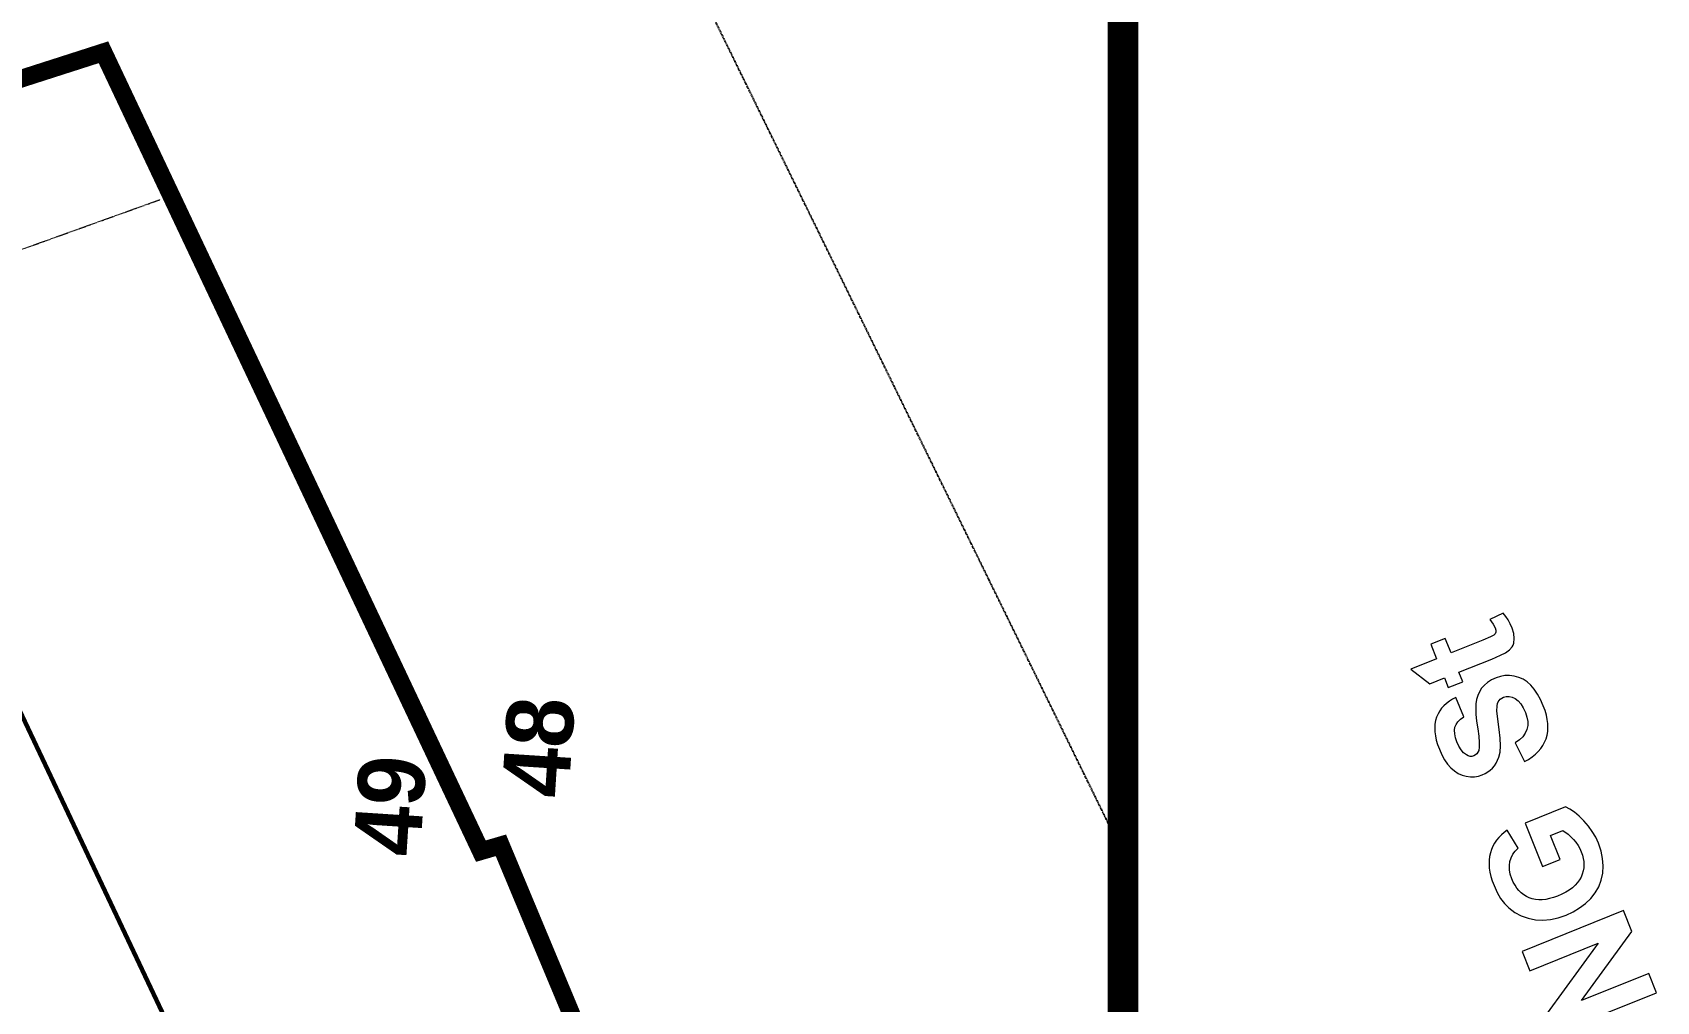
# Model space of a CAD drawing. Header units: millimetres. Extents: x -100356 to 314685, y 446 to 1273965.
# Drawn here: x 147546 to 165753, y 525924 to 536782 of the extents above; entities that cross this region are included whole.
import ezdxf
from ezdxf.xclip import XClip

# ---------------------------------------------------------------- set-up
doc = ezdxf.new("R2010")
doc.units = ezdxf.units.MM
doc.header["$XCLIPFRAME"] = 2
for name, pattern in [('20180221 BF$0$2-2', [10, 5, -5]), ('20180221 BF$0$DASHDOT', [1, 0.5, -0.25, 0, -0.25]), ('20180330-Ascent Plaza-TP-Ban ve so bo$0$gf$0$Dash', [6, 3, -3]), ('DASHED2', [0.375, 0.25, -0.125])]:
    doc.linetypes.add(name, pattern=pattern)
doc.layers.get('DEFPOINTS').update_dxf_attribs({"lineweight": 13})
for name, color, linetype in [('20180221 BF$0$10', 1, 'Continuous'), ('20180221 BF$0$22', 7, 'Continuous'), ('20180221 BF$0$sohieu_diem', 2, 'Continuous'), ('20180221 BF$0$TREE', 99, 'Continuous')]:
    doc.layers.add(name, color=color, linetype=linetype)
for name, color, linetype, lineweight in [('20180221 BF$0$setback', 1, 'Continuous', 13), ('20180330-Ascent Plaza-TP-Ban ve so bo$0$gf$0$A-_DETA----_E', 8, 'Continuous', 9), ('gf$0$A-_DETA----_E', 8, 'Continuous', 9), ('GJ', 1, 'Continuous', 13)]:
    doc.layers.add(name, color=color, linetype=linetype, lineweight=lineweight)
doc.styles.add('20180221 BF$0$VAPTIMN', font='VNI-Aptima-Bold.TTF')

# ---------------------------------------------------------------- blocks, each defined once
blk = doc.blocks.new('SITE')
at = {"layer": 'GJ', "color": 2, "linetype": 'DASHED2', "ltscale": 200, "const_width": 50, "elevation": -1.53277294855317e-06}
blk.add_lwpolyline([(-1160.81639505917, 11822.56543983352), (38571.89058090094, 16750.10564390331), (72293.83119198002, 20682.01865234907), (72665.93298668478, 20725.40091659437), (70991.79475905074, 24793.97242829512), (67558.71321172311, 33008.61330619716), (67488.72564941837, 32988.16896476794), (63296.97417460548, 41856.2439627928), (55641.11397701863, 39398.49793158652), (32498.0134045966, 31968.91299656802), (30483.45593920327, 38296.36017735372), (27912.23902114679, 37565.9203514136), (20347.20191071602, 35807.48221048719), (-530.79163456487, 30760.13330863212), (-1185.958083242935, 35376.60854589431)], dxfattribs=at)
blk = doc.blocks.new('20180221 BF$0$hientrang')
at = {"layer": '20180221 BF$0$10', "color": 1, "linetype": 'Continuous'}
for p, q in [((-60190.24745377835, -3657.663051159296, -1.896598887682674e-06), (-55971.82822106282, -14408.17786663587, -1.826110000375744e-06)), ((-64637.9130953693, -19197.18329055302, -2.11244262940906e-06), (-55971.82822106282, -14408.17786663587, -1.826110000375744e-06)), ((-64558.19236945708, -19417.28464416013, -2.111199697996075e-06), (-64637.9130953693, -19197.18329055302, -2.11244262940906e-06)), ((-75755.22705773203, -24953.07855188896, -2.477723668375208e-06), (-64558.19236945708, -19417.28464416013, -2.111199697996075e-06))]:
    blk.add_line(p, q, dxfattribs=at)
at = {"layer": '20180221 BF$0$10', "color": 1}
for p, q in [((-55971.8282210634, -14408.17786710156, -1.82611000037821e-06), (-60190.24745377835, -3657.663051159296, -1.896598887682674e-06)), ((-64637.91309525294, -19197.18329055325, -2.11244262940555e-06), (-55971.8282210634, -14408.17786710156, -1.82611000037821e-06)), ((-64558.19236934065, -19417.28464416033, -2.111199697992579e-06), (-64637.91309525294, -19197.18329055325, -2.11244262940555e-06)), ((-75755.22704504139, -24953.07855074099, -2.477723667986792e-06), (-64558.19236934065, -19417.28464416033, -2.111199697992579e-06))]:
    blk.add_line(p, q, dxfattribs=at)
at = {"layer": '20180221 BF$0$22', "color": 7, "linetype": '20180221 BF$0$2-2', "elevation": -2.163157243327625e-06}
blk.add_lwpolyline([(-27753.39849996033, -7783.985532842635), (-53949.58427169418, -20520.74929016651), (-64987.59632286247, -26826.74563965024)], dxfattribs=at)
at = {"layer": '20180221 BF$0$setback', "color": 1, "linetype": '20180221 BF$0$DASHDOT', "ltscale": 200, "const_width": 199.9999999999989, "elevation": -1.53136088444266e-06}
blk.add_lwpolyline([(-98301.24391884258, 45605.8400378988), (-91529.78281577869, 9755.653253143071), (-85475.32684308884, -23635.66052553951), (-84460.66464128305, -29232.03362135284), (-81748.94080596283, -27875.47408140535), (-75755.22705784888, -24953.07855212162), (-64558.19236922431, -19417.28464416036), (-64637.91309548572, -19197.1832905529), (-55971.82822106247, -14408.17786640307), (-60190.24745332839, -3657.663051591982), (-67604.21434813045, 15236.60907791619), (-61541.21137807715, 17598.9162103057), (-63693.49329518929, 23681.65263762069), (-65904.15067941154, 31044.46418945078)], dxfattribs=at)
at = {"layer": '20180221 BF$0$sohieu_diem', "color": 3, "const_width": 93.75093750937491}
for points, elevation in [([(-56018.70365211571, -14408.11837509772, 1), (-55924.95279000908, -14408.2373577086, 1)], -1.824697936276686e-06), ([(-64684.78852653891, -19197.12379924746, 1), (-64591.03766443241, -19197.2427818584, 1)], -2.111030565314745e-06), ([(-64605.0678002776, -19417.22515285524, 1), (-64511.316938171, -19417.34413546586, 1)], -2.109787633891257e-06)]:
    blk.add_lwpolyline(points, format="xyb", close=True, dxfattribs=dict(at, elevation=elevation))
at = {"layer": '20180221 BF$0$sohieu_diem', "color": 3, "style": '20180221 BF$0$VAPTIMN'}
for s, p in [('49', (-64750.71738436787, -18520.38575965117, -2.112277347523253e-06)), ('48', (-63990.88874875711, -20139.70347784969, -2.097910963916677e-06))]:
    blk.add_text(s, height=750.0075000750003, rotation=359.9272838922649, dxfattribs=at).set_placement(p)

msp = doc.modelspace()

# ---------------------------------------------------------------- linework, layer by layer
at = {"layer": '20180330-Ascent Plaza-TP-Ban ve so bo$0$gf$0$A-_DETA----_E', "color": 190, "linetype": '20180330-Ascent Plaza-TP-Ban ve so bo$0$gf$0$Dash', "elevation": 6.706806565628018e-05}
msp.add_lwpolyline([(110004.2464477993, 528836.0011552452, -0.2981120845963416), (115391.3887813807, 526827.4452268389, 0.3239826273489703), (121255.7812492741, 524950.8411533922), (148979.6158350692, 534910.3470312224)], format="xyb", dxfattribs=at)
at = {"layer": 'DEFPOINTS', "const_width": 345.1428275112898, "elevation": 6.889417565665839e-05}
msp.add_lwpolyline([(17228.67075861303, 467538.9437051508), (17228.67075861303, 568320.6493384473), (159772.6585207754, 568320.6493384473), (159772.6585207754, 467538.9437051508)], close=True, dxfattribs=at)
at = {"layer": 'gf$0$A-_DETA----_E'}
for p, q in [((164034.0867485676, 530274.0765918805, 6.706806565628018e-05), (163883.8382758722, 530203.3174961271, 6.706806565628018e-05)), ((164063.1429334059, 530238.764677193, 6.706806565628018e-05), (164034.0867485676, 530274.0765918805, 6.706806565628018e-05)), ((164089.5674658667, 530199.4112374468, 6.706806565628018e-05), (164063.1429334059, 530238.764677193, 6.706806565628018e-05)), ((163883.8382758722, 530203.3174961271, 6.706806565628018e-05), (163922.9990794238, 530150.9773894972, 6.706806565628018e-05)), ((163930.1804912405, 530028.711802976, 6.706806565628018e-05), (163891.2604760443, 530008.8003449696, 6.706806565628018e-05)), ((163922.9990794238, 530150.9773894972, 6.706806565628018e-05), (163945.4005620438, 530110.2345835959, 6.706806565628018e-05)), ((163943.2884457726, 530043.3371427921, 6.706806565628018e-05), (163930.1804912405, 530028.711802976, 6.706806565628018e-05)), ((163950.7805030963, 530062.9888327452, 6.706806565628018e-05), (163943.2884457726, 530043.3371427921, 6.706806565628018e-05)), ((163945.4005620438, 530110.2345835959, 6.706806565628018e-05), (163951.7775721929, 530085.8827029688, 6.706806565628018e-05)), ((163951.7775721929, 530085.8827029688, 6.706806565628018e-05), (163950.7805030963, 530062.9888327452, 6.706806565628018e-05)), ((164113.3603459498, 530156.0162726418, 6.706806565628018e-05), (164089.5674658667, 530199.4112374468, 6.706806565628018e-05)), ((164134.5215736553, 530108.5797827783, 6.706806565628018e-05), (164113.3603459498, 530156.0162726418, 6.706806565628018e-05)), ((164152.5737335818, 530048.9146811164, 6.706806565628018e-05), (164134.5215736553, 530108.5797827783, 6.706806565628018e-05)), ((164158.106152665, 529991.0966896861, 6.706806565628018e-05), (164152.5737335818, 530048.9146811164, 6.706806565628018e-05)), ((163385.2754786314, 529992.7924956747, 6.706806565628018e-05), (163222.9542400082, 529927.6588701839, 6.706806565628018e-05)), ((163222.9542400082, 529927.6588701839, 6.706806565628018e-05), (163288.0878654991, 529765.3376315606, 6.706806565628018e-05)), ((163450.4091041222, 529830.4712570516, 6.706806565628018e-05), (163385.2754786314, 529992.7924956747, 6.706806565628018e-05)), ((163806.3322367282, 529973.2903004455, 6.706806565628018e-05), (163450.4091041222, 529830.4712570516, 6.706806565628018e-05)), ((163891.2604760443, 530008.8003449696, 6.706806565628018e-05), (163806.3322367282, 529973.2903004455, 6.706806565628018e-05)), ((164059.9983294206, 529831.9808599047, 6.706806565628018e-05), (164104.2546058522, 529864.176217038, 6.706806565628018e-05)), ((164104.2546058522, 529864.176217038, 6.706806565628018e-05), (164134.3554993283, 529898.6257029981, 6.706806565628018e-05)), ((164134.3554993283, 529898.6257029981, 6.706806565628018e-05), (164144.4736159111, 529917.7463460561, 6.706806565628018e-05)), ((164144.4736159111, 529917.7463460561, 6.706806565628018e-05), (164151.8047636616, 529939.5317248568, 6.706806565628018e-05)), ((164151.8047636616, 529939.5317248568, 6.706806565628018e-05), (164158.106152665, 529991.0966896861, 6.706806565628018e-05)), ((163288.0878654991, 529765.3376315606, 6.706806565628018e-05), (162999.5167746135, 529649.544519577, 6.706806565628018e-05)), ((163537.25393811, 529614.0429388874, 6.706806565628018e-05), (163905.2948020715, 529761.724388351, 6.706806565628018e-05)), ((163905.2948020715, 529761.724388351, 6.706806565628018e-05), (164003.2912060097, 529803.0916801384, 6.706806565628018e-05)), ((164003.2912060097, 529803.0916801384, 6.706806565628018e-05), (164059.9983294206, 529831.9808599047, 6.706806565628018e-05)), ((162999.5167746135, 529649.544519577, 6.706806565628018e-05), (163212.6114608637, 529483.7756879057, 6.706806565628018e-05)), ((163212.6114608637, 529483.7756879057, 6.706806565628018e-05), (163374.9326994869, 529548.9093133966, 6.706806565628018e-05)), ((163374.9326994869, 529548.9093133966, 6.706806565628018e-05), (163418.3551164808, 529440.6951543144, 6.706806565628018e-05)), ((163418.3551164808, 529440.6951543144, 6.706806565628018e-05), (163580.6763551039, 529505.8287798052, 6.706806565628018e-05)), ((163580.6763551039, 529505.8287798052, 6.706806565628018e-05), (163537.25393811, 529614.0429388874, 6.706806565628018e-05)), ((163860.2029895013, 529500.0434632662, 6.706806565628018e-05), (163823.180918159, 529468.624245346, 6.706806565628018e-05)), ((163903.7772564172, 529527.4663982061, 6.706806565628018e-05), (163860.2029895013, 529500.0434632662, 6.706806565628018e-05)), ((163953.9037189066, 529550.8930501657, 6.706806565628018e-05), (163903.7772564172, 529527.4663982061, 6.706806565628018e-05)), ((164002.9530899432, 529566.6588206338, 6.706806565628018e-05), (163953.9037189066, 529550.8930501657, 6.706806565628018e-05)), ((164053.1593522085, 529575.0568834806, 6.706806565628018e-05), (164002.9530899432, 529566.6588206338, 6.706806565628018e-05)), ((164104.5225057025, 529576.0872387064, 6.706806565628018e-05), (164053.1593522085, 529575.0568834806, 6.706806565628018e-05)), ((164157.0425504253, 529569.7498863112, 6.706806565628018e-05), (164104.5225057025, 529576.0872387064, 6.706806565628018e-05)), ((164208.5523662513, 529555.8398286225, 6.706806565628018e-05), (164157.0425504253, 529569.7498863112, 6.706806565628018e-05)), ((164256.884833055, 529534.1520679679, 6.706806565628018e-05), (164208.5523662513, 529555.8398286225, 6.706806565628018e-05)), ((164302.0399508364, 529504.6866043474, 6.706806565628018e-05), (164256.884833055, 529534.1520679679, 6.706806565628018e-05)), ((164344.0177195954, 529467.4434377612, 6.706806565628018e-05), (164302.0399508364, 529504.6866043474, 6.706806565628018e-05)), ((163466.2883051317, 529309.938928555, 6.706806565628018e-05), (163430.8270424496, 529288.5806146549, 6.706806565628018e-05)), ((163505.0859893343, 529328.9194410499, 6.706806565628018e-05), (163466.2883051317, 529309.938928555, 6.706806565628018e-05)), ((163591.9308233221, 529112.4911228857, 6.706806565628018e-05), (163505.0859893343, 529328.9194410499, 6.706806565628018e-05)), ((163736.374576794, 529308.2767024334, 6.706806565628018e-05), (163728.8156964173, 529260.9921929438, 6.706806565628018e-05)), ((163749.543427915, 529352.7409641801, 6.706806565628018e-05), (163736.374576794, 529308.2767024334, 6.706806565628018e-05)), ((163768.3222497804, 529394.3849781844, 6.706806565628018e-05), (163749.543427915, 529352.7409641801, 6.706806565628018e-05)), ((163792.7110423902, 529433.2087444459, 6.706806565628018e-05), (163768.3222497804, 529394.3849781844, 6.706806565628018e-05)), ((163823.180918159, 529468.624245346, 6.706806565628018e-05), (163792.7110423902, 529433.2087444459, 6.706806565628018e-05)), ((163977.8513411478, 529281.2522763312, 6.706806565628018e-05), (163988.3723440223, 529297.7126357782, 6.706806565628018e-05)), ((163988.3723440223, 529297.7126357782, 6.706806565628018e-05), (164001.563758438, 529311.7477737748, 6.706806565628018e-05)), ((164001.563758438, 529311.7477737748, 6.706806565628018e-05), (164017.425584395, 529323.3576903206, 6.706806565628018e-05)), ((164017.425584395, 529323.3576903206, 6.706806565628018e-05), (164035.9578218933, 529332.5423854159, 6.706806565628018e-05)), ((164035.9578218933, 529332.5423854159, 6.706806565628018e-05), (164067.4350439077, 529340.9605808904, 6.706806565628018e-05)), ((164067.4350439077, 529340.9605808904, 6.706806565628018e-05), (164099.8690146433, 529341.337740911, 6.706806565628018e-05)), ((164099.8690146433, 529341.337740911, 6.706806565628018e-05), (164133.2597341001, 529333.6738654779, 6.706806565628018e-05)), ((164133.2597341001, 529333.6738654779, 6.706806565628018e-05), (164167.6072022782, 529317.9689545911, 6.706806565628018e-05)), ((164167.6072022782, 529317.9689545911, 6.706806565628018e-05), (164200.9562669274, 529293.5407210339, 6.706806565628018e-05)), ((164383.0544537693, 529422.2413325625, 6.706806565628018e-05), (164344.0177195954, 529467.4434377612, 6.706806565628018e-05)), ((164419.3864677951, 529368.8990531053, 6.706806565628018e-05), (164383.0544537693, 529422.2413325625, 6.706806565628018e-05)), ((164453.0137616731, 529307.4165993893, 6.706806565628018e-05), (164419.3864677951, 529368.8990531053, 6.706806565628018e-05)), ((164483.9363354031, 529237.7939714146, 6.706806565628018e-05), (164453.0137616731, 529307.4165993893, 6.706806565628018e-05)), ((163303.5670518459, 529146.122024077, 6.706806565628018e-05), (163288.1243182865, 529110.4969017459, 6.706806565628018e-05)), ((163322.3462069257, 529179.3693450029, 6.706806565628018e-05), (163303.5670518459, 529146.122024077, 6.706806565628018e-05)), ((163344.461783526, 529210.2388645237, 6.706806565628018e-05), (163322.3462069257, 529179.3693450029, 6.706806565628018e-05)), ((163369.9137816467, 529238.7305826393, 6.706806565628018e-05), (163344.461783526, 529210.2388645237, 6.706806565628018e-05)), ((163398.7022012879, 529264.8444993497, 6.706806565628018e-05), (163369.9137816467, 529238.7305826393, 6.706806565628018e-05)), ((163430.8270424496, 529288.5806146549, 6.706806565628018e-05), (163398.7022012879, 529264.8444993497, 6.706806565628018e-05)), ((163728.8156964173, 529260.9921929438, 6.706806565628018e-05), (163726.4922810615, 529206.9029926669, 6.706806565628018e-05)), ((163726.4922810615, 529206.9029926669, 6.706806565628018e-05), (163729.0298250032, 529142.0246585575, 6.706806565628018e-05)), ((163729.0298250032, 529142.0246585575, 6.706806565628018e-05), (163736.4283282422, 529066.3571906157, 6.706806565628018e-05)), ((163963.1067355437, 529177.3447045173, 6.706806565628018e-05), (163964.9793926431, 529237.6024132052, 6.706806565628018e-05)), ((163990.2283723013, 528970.3242272916, 6.706806565628018e-05), (163963.1067355437, 529177.3447045173, 6.706806565628018e-05)), ((163964.9793926431, 529237.6024132052, 6.706806565628018e-05), (163970.0404554698, 529261.5033254635, 6.706806565628018e-05)), ((163970.0404554698, 529261.5033254635, 6.706806565628018e-05), (163977.8513411478, 529281.2522763312, 6.706806565628018e-05)), ((164200.9562669274, 529293.5407210339, 6.706806565628018e-05), (164231.3517757976, 529259.7068775906, 6.706806565628018e-05)), ((164231.3517757976, 529259.7068775906, 6.706806565628018e-05), (164258.7937288887, 529216.4674242608, 6.706806565628018e-05)), ((164258.7937288887, 529216.4674242608, 6.706806565628018e-05), (164283.2821262008, 529163.8223610446, 6.706806565628018e-05)), ((164283.2821262008, 529163.8223610446, 6.706806565628018e-05), (164300.5511907535, 529111.3068776442, 6.706806565628018e-05)), ((164503.269488975, 529185.0331651758, 6.706806565628018e-05), (164483.9363354031, 529237.7939714146, 6.706806565628018e-05)), ((164518.1857703297, 529134.1194824239, 6.706806565628018e-05), (164503.269488975, 529185.0331651758, 6.706806565628018e-05)), ((164528.6851794671, 529085.0529231587, 6.706806565628018e-05), (164518.1857703297, 529134.1194824239, 6.706806565628018e-05)), ((163269.3689635547, 529032.7393343494, 6.706806565628018e-05), (163266.5865543387, 528990.7634096545, 6.706806565628018e-05)), ((163266.5865543387, 528990.7634096545, 6.706806565628018e-05), (163268.200990556, 528946.722724295, 6.706806565628018e-05)), ((163268.200990556, 528946.722724295, 6.706806565628018e-05), (163274.2122722065, 528900.6172782711, 6.706806565628018e-05)), ((163276.548218204, 529072.65049838, 6.706806565628018e-05), (163269.3689635547, 529032.7393343494, 6.706806565628018e-05)), ((163288.1243182865, 529110.4969017459, 6.706806565628018e-05), (163276.548218204, 529072.65049838, 6.706806565628018e-05)), ((163488.3981887455, 528962.5374243802, 6.706806565628018e-05), (163493.6905584767, 528997.328167338, 6.706806565628018e-05)), ((163490.3526560629, 528923.3952171803, 6.706806565628018e-05), (163488.3981887455, 528962.5374243802, 6.706806565628018e-05)), ((163493.6905584767, 528997.328167338, 6.706806565628018e-05), (163506.517416221, 529028.9871101875, 6.706806565628018e-05)), ((163506.517416221, 529028.9871101875, 6.706806565628018e-05), (163527.1664129434, 529058.7339170619, 6.706806565628018e-05)), ((163527.1664129434, 529058.7339170619, 6.706806565628018e-05), (163555.6375486438, 529086.5685879614, 6.706806565628018e-05)), ((163555.6375486438, 529086.5685879614, 6.706806565628018e-05), (163591.9308233221, 529112.4911228857, 6.706806565628018e-05)), ((163736.4283282422, 529066.3571906157, 6.706806565628018e-05), (163748.6877907787, 528979.9005888415, 6.706806565628018e-05)), ((163748.6877907787, 528979.9005888415, 6.706806565628018e-05), (163760.4000963806, 528895.9032378495, 6.706806565628018e-05)), ((164001.6706529128, 528873.7753735308, 6.706806565628018e-05), (163990.2283723013, 528970.3242272916, 6.706806565628018e-05)), ((164299.7311323467, 528971.1687348939, 6.706806565628018e-05), (164281.5279878839, 528930.0011060698, 6.706806565628018e-05)), ((164308.7756938265, 529014.9800645688, 6.706806565628018e-05), (164299.7311323467, 528971.1687348939, 6.706806565628018e-05)), ((164300.5511907535, 529111.3068776442, 6.706806565628018e-05), (164309.0490466288, 529061.6927788189, 6.706806565628018e-05)), ((164309.0490466288, 529061.6927788189, 6.706806565628018e-05), (164308.7756938265, 529014.9800645688, 6.706806565628018e-05)), ((164526.5140938438, 528907.2579209661, 6.706806565628018e-05), (164533.6821735755, 528948.935986284, 6.706806565628018e-05)), ((164534.7677163871, 529037.8334873804, 6.706806565628018e-05), (164528.6851794671, 529085.0529231587, 6.706806565628018e-05)), ((164533.6821735755, 528948.935986284, 6.706806565628018e-05), (164536.43338109, 528992.4611750889, 6.706806565628018e-05)), ((164536.43338109, 528992.4611750889, 6.706806565628018e-05), (164534.7677163871, 529037.8334873804, 6.706806565628018e-05)), ((163274.2122722065, 528900.6172782711, 6.706806565628018e-05), (163284.6203992902, 528852.4470715827, 6.706806565628018e-05)), ((163284.6203992902, 528852.4470715827, 6.706806565628018e-05), (163299.4253718073, 528802.2121042297, 6.706806565628018e-05)), ((163299.4253718073, 528802.2121042297, 6.706806565628018e-05), (163318.6271897576, 528749.9123762122, 6.706806565628018e-05)), ((163318.6271897576, 528749.9123762122, 6.706806565628018e-05), (163346.3167386708, 528688.0410879009, 6.706806565628018e-05)), ((163499.5539604287, 528879.9015457383, 6.706806565628018e-05), (163490.3526560629, 528923.3952171803, 6.706806565628018e-05)), ((163516.0021018431, 528832.0564100544, 6.706806565628018e-05), (163499.5539604287, 528879.9015457383, 6.706806565628018e-05)), ((163538.1400013099, 528784.1734185211, 6.706806565628018e-05), (163516.0021018431, 528832.0564100544, 6.706806565628018e-05)), ((163563.0536293019, 528743.9478720017, 6.706806565628018e-05), (163538.1400013099, 528784.1734185211, 6.706806565628018e-05)), ((163765.9588880849, 528775.0314420549, 6.706806565628018e-05), (163759.8053741872, 528738.1569972525, 6.706806565628018e-05)), ((163760.4000963806, 528895.9032378495, 6.706806565628018e-05), (163766.157128816, 528827.6135222539, 6.706806565628018e-05)), ((163766.157128816, 528827.6135222539, 6.706806565628018e-05), (163765.9588880849, 528775.0314420549, 6.706806565628018e-05)), ((163999.3295886172, 528719.3874944975, 6.706806565628018e-05), (164004.7043916848, 528790.1297959327, 6.706806565628018e-05)), ((164004.7043916848, 528790.1297959327, 6.706806565628018e-05), (164001.6706529128, 528873.7753735308, 6.706806565628018e-05)), ((164216.4838270927, 528854.8238998002, 6.706806565628018e-05), (164169.6428107644, 528820.8143223546, 6.706806565628018e-05)), ((164169.6428107644, 528820.8143223546, 6.706806565628018e-05), (164274.5233379325, 528611.6230736894, 6.706806565628018e-05)), ((164253.7788861326, 528891.2194943719, 6.706806565628018e-05), (164216.4838270927, 528854.8238998002, 6.706806565628018e-05)), ((164281.5279878839, 528930.0011060698, 6.706806565628018e-05), (164253.7788861326, 528891.2194943719, 6.706806565628018e-05)), ((164427.240914789, 528725.6612425981, 6.706806565628018e-05), (164455.2594731046, 528758.5032172671, 6.706806565628018e-05)), ((164455.2594731046, 528758.5032172671, 6.706806565628018e-05), (164479.2136970608, 528793.078164913, 6.706806565628018e-05)), ((164479.2136970608, 528793.078164913, 6.706806565628018e-05), (164499.1035866575, 528829.3860855356, 6.706806565628018e-05)), ((164499.1035866575, 528829.3860855356, 6.706806565628018e-05), (164514.9291418949, 528867.426979135, 6.706806565628018e-05)), ((164514.9291418949, 528867.426979135, 6.706806565628018e-05), (164526.5140938438, 528907.2579209661, 6.706806565628018e-05)), ((163346.3167386708, 528688.0410879009, 6.706806565628018e-05), (163377.0297107536, 528632.9041908184, 6.706806565628018e-05)), ((163377.0297107536, 528632.9041908184, 6.706806565628018e-05), (163410.7661060063, 528584.501684965, 6.706806565628018e-05)), ((163410.7661060063, 528584.501684965, 6.706806565628018e-05), (163447.5259244285, 528542.8335703404, 6.706806565628018e-05)), ((163590.7429858193, 528711.3797704963, 6.706806565628018e-05), (163563.0536293019, 528743.9478720017, 6.706806565628018e-05)), ((163621.2080708619, 528686.4691140051, 6.706806565628018e-05), (163590.7429858193, 528711.3797704963, 6.706806565628018e-05)), ((163641.8924989361, 528675.5879628889, 6.706806565628018e-05), (163621.2080708619, 528686.4691140051, 6.706806565628018e-05)), ((163662.8668599484, 528670.3034547318, 6.706806565628018e-05), (163641.8924989361, 528675.5879628889, 6.706806565628018e-05)), ((163684.1311538988, 528670.615589534, 6.706806565628018e-05), (163662.8668599484, 528670.3034547318, 6.706806565628018e-05)), ((163705.6853807874, 528676.5243672954, 6.706806565628018e-05), (163684.1311538988, 528670.615589534, 6.706806565628018e-05)), ((163723.9684628266, 528686.3554699452, 6.706806565628018e-05), (163705.6853807874, 528676.5243672954, 6.706806565628018e-05)), ((163739.0828224063, 528699.9046091547, 6.706806565628018e-05), (163723.9684628266, 528686.3554699452, 6.706806565628018e-05)), ((163751.0284595265, 528717.1717849238, 6.706806565628018e-05), (163739.0828224063, 528699.9046091547, 6.706806565628018e-05)), ((163759.8053741872, 528738.1569972525, 6.706806565628018e-05), (163751.0284595265, 528717.1717849238, 6.706806565628018e-05)), ((163935.7458868112, 528566.0016195837, 6.706806565628018e-05), (163954.9622288494, 528595.0252996214, 6.706806565628018e-05)), ((163954.9622288494, 528595.0252996214, 6.706806565628018e-05), (163971.5623478158, 528626.8742495017, 6.706806565628018e-05)), ((163971.5623478158, 528626.8742495017, 6.706806565628018e-05), (163985.5462437102, 528661.548469225, 6.706806565628018e-05)), ((163985.5462437102, 528661.548469225, 6.706806565628018e-05), (163999.3295886172, 528719.3874944975, 6.706806565628018e-05)), ((164274.5233379325, 528611.6230736894, 6.706806565628018e-05), (164318.7992336858, 528637.5331564514, 6.706806565628018e-05)), ((164318.7992336858, 528637.5331564514, 6.706806565628018e-05), (164359.0107950796, 528665.1762121902, 6.706806565628018e-05)), ((164359.0107950796, 528665.1762121902, 6.706806565628018e-05), (164395.158022114, 528694.5522409058, 6.706806565628018e-05)), ((164395.158022114, 528694.5522409058, 6.706806565628018e-05), (164427.240914789, 528725.6612425981, 6.706806565628018e-05)), ((163447.5259244285, 528542.8335703404, 6.706806565628018e-05), (163486.9459156965, 528508.1426167366, 6.706806565628018e-05)), ((163486.9459156965, 528508.1426167366, 6.706806565628018e-05), (163528.6628294861, 528480.6715939457, 6.706806565628018e-05)), ((163528.6628294861, 528480.6715939457, 6.706806565628018e-05), (163572.6766657972, 528460.4205019675, 6.706806565628018e-05)), ((163572.6766657972, 528460.4205019675, 6.706806565628018e-05), (163618.98742463, 528447.3893408021, 6.706806565628018e-05)), ((163618.98742463, 528447.3893408021, 6.706806565628018e-05), (163665.9214275696, 528441.3155018726, 6.706806565628018e-05)), ((163665.9214275696, 528441.3155018726, 6.706806565628018e-05), (163711.8049962014, 528441.9363766018, 6.706806565628018e-05)), ((163711.8049962014, 528441.9363766018, 6.706806565628018e-05), (163756.6381305254, 528449.25196499, 6.706806565628018e-05)), ((163756.6381305254, 528449.25196499, 6.706806565628018e-05), (163800.4208305416, 528463.2622670371, 6.706806565628018e-05)), ((163800.4208305416, 528463.2622670371, 6.706806565628018e-05), (163832.7182879393, 528478.1595978609, 6.706806565628018e-05)), ((163832.7182879393, 528478.1595978609, 6.706806565628018e-05), (163862.3995222652, 528495.8821985273, 6.706806565628018e-05)), ((163862.3995222652, 528495.8821985273, 6.706806565628018e-05), (163889.4645335191, 528516.4300690367, 6.706806565628018e-05)), ((163889.4645335191, 528516.4300690367, 6.706806565628018e-05), (163913.9133217011, 528539.8032093889, 6.706806565628018e-05)), ((163913.9133217011, 528539.8032093889, 6.706806565628018e-05), (163935.7458868112, 528566.0016195837, 6.706806565628018e-05)), ((164732.0294112106, 528104.1946664131, 6.706806565628018e-05), (164278.8826200544, 527922.3632952512, 6.706806565628018e-05)), ((164782.1759173488, 528078.4702218223, 6.706806565628018e-05), (164732.0294112106, 528104.1946664131, 6.706806565628018e-05)), ((164833.3857404193, 528043.9295480058, 6.706806565628018e-05), (164782.1759173488, 528078.4702218223, 6.706806565628018e-05)), ((164885.6588804221, 528000.572644964, 6.706806565628018e-05), (164833.3857404193, 528043.9295480058, 6.706806565628018e-05)), ((164080.4899950706, 527842.7555307624, 6.706806565628018e-05), (164045.3715869517, 527817.2302999366, 6.706806565628018e-05)), ((164203.406215419, 527640.8013515961, 6.706806565628018e-05), (164080.4899950706, 527842.7555307624, 6.706806565628018e-05)), ((164278.8826200544, 527922.3632952512, 6.706806565628018e-05), (164474.2834965269, 527435.3995793818, 6.706806565628018e-05)), ((164564.120079026, 527785.5427415759, 6.706806565628018e-05), (164704.4603165856, 527841.8561886147, 6.706806565628018e-05)), ((164704.4603165856, 527841.8561886147, 6.706806565628018e-05), (164764.3272529438, 527797.5384175407, 6.706806565628018e-05)), ((164938.9953373572, 527948.3995126967, 6.706806565628018e-05), (164885.6588804221, 528000.572644964, 6.706806565628018e-05)), ((164989.5929891679, 527890.260560682, 6.706806565628018e-05), (164938.9953373572, 527948.3995126967, 6.706806565628018e-05)), ((165033.6497137971, 527829.0061983985, 6.706806565628018e-05), (164989.5929891679, 527890.260560682, 6.706806565628018e-05)), ((163918.3358617871, 527663.001340868, 6.706806565628018e-05), (163902.6399798402, 527626.8349880663, 6.706806565628018e-05)), ((163937.2688314295, 527697.3941733404, 6.706806565628018e-05), (163918.3358617871, 527663.001340868, 6.706806565628018e-05)), ((163959.4388887671, 527730.0134854834, 6.706806565628018e-05), (163937.2688314295, 527697.3941733404, 6.706806565628018e-05)), ((163984.8460338, 527760.8592772972, 6.706806565628018e-05), (163959.4388887671, 527730.0134854834, 6.706806565628018e-05)), ((164013.4902665282, 527789.9315487816, 6.706806565628018e-05), (163984.8460338, 527760.8592772972, 6.706806565628018e-05)), ((164045.3715869517, 527817.2302999366, 6.706806565628018e-05), (164013.4902665282, 527789.9315487816, 6.706806565628018e-05)), ((164672.6761215107, 527515.0073438706, 6.706806565628018e-05), (164564.120079026, 527785.5427415759, 6.706806565628018e-05)), ((164764.3272529438, 527797.5384175407, 6.706806565628018e-05), (164822.6154196159, 527740.2360119408, 6.706806565628018e-05)), ((164822.6154196159, 527740.2360119408, 6.706806565628018e-05), (164849.6298761957, 527707.6936065217, 6.706806565628018e-05)), ((164849.6298761957, 527707.6936065217, 6.706806565628018e-05), (164873.1744641058, 527673.8611131278, 6.706806565628018e-05)), ((164873.1744641058, 527673.8611131278, 6.706806565628018e-05), (164893.2491833464, 527638.7385317588, 6.706806565628018e-05)), ((165071.165511245, 527764.636425846, 6.706806565628018e-05), (165033.6497137971, 527829.0061983985, 6.706806565628018e-05)), ((165102.1403815115, 527697.1512430245, 6.706806565628018e-05), (165071.165511245, 527764.636425846, 6.706806565628018e-05)), ((165131.5168513199, 527610.4366361231, 6.706806565628018e-05), (165102.1403815115, 527697.1512430245, 6.706806565628018e-05)), ((163876.5042679427, 527507.7563834335, 6.706806565628018e-05), (163875.6684964915, 527464.5729189997, 6.706806565628018e-05)), ((163881.341830975, 527549.1971154121, 6.706806565628018e-05), (163876.5042679427, 527507.7563834335, 6.706806565628018e-05)), ((163890.1811855885, 527588.8951149354, 6.706806565628018e-05), (163881.341830975, 527549.1971154121, 6.706806565628018e-05)), ((163902.6399798402, 527626.8349880663, 6.706806565628018e-05), (163890.1811855885, 527588.8951149354, 6.706806565628018e-05)), ((164103.1771938116, 527447.4004214087, 6.706806565628018e-05), (164109.4869992654, 527492.8545443766, 6.706806565628018e-05)), ((164109.4869992654, 527492.8545443766, 6.706806565628018e-05), (164123.0067464518, 527535.4760653432, 6.706806565628018e-05)), ((164123.0067464518, 527535.4760653432, 6.706806565628018e-05), (164143.1665315396, 527574.341040202, 6.706806565628018e-05)), ((164143.1665315396, 527574.341040202, 6.706806565628018e-05), (164169.9663545286, 527609.449468953, 6.706806565628018e-05)), ((164169.9663545286, 527609.449468953, 6.706806565628018e-05), (164203.406215419, 527640.8013515961, 6.706806565628018e-05)), ((164474.2834965269, 527435.3995793818, 6.706806565628018e-05), (164672.6761215107, 527515.0073438706, 6.706806565628018e-05)), ((164893.2491833464, 527638.7385317588, 6.706806565628018e-05), (164909.8540339174, 527602.3258624147, 6.706806565628018e-05)), ((164909.8540339174, 527602.3258624147, 6.706806565628018e-05), (164923.0225479864, 527564.9790793001, 6.706806565628018e-05)), ((164923.0225479864, 527564.9790793001, 6.706806565628018e-05), (164932.3359408771, 527528.1813874426, 6.706806565628018e-05)), ((164932.3359408771, 527528.1813874426, 6.706806565628018e-05), (164937.7942125897, 527491.9327868427, 6.706806565628018e-05)), ((164937.7942125897, 527491.9327868427, 6.706806565628018e-05), (164939.3973631241, 527456.2332775001, 6.706806565628018e-05)), ((165149.3109915518, 527525.5772085156, 6.706806565628018e-05), (165131.5168513199, 527610.4366361231, 6.706806565628018e-05)), ((165155.5228022074, 527442.572960202, 6.706806565628018e-05), (165149.3109915518, 527525.5772085156, 6.706806565628018e-05)), ((163875.6684964915, 527464.5729189997, 6.706806565628018e-05), (163878.8345166215, 527419.6467221106, 6.706806565628018e-05)), ((163878.8345166215, 527419.6467221106, 6.706806565628018e-05), (163886.0023283325, 527372.9777927662, 6.706806565628018e-05)), ((163886.0023283325, 527372.9777927662, 6.706806565628018e-05), (163897.1719316248, 527324.5661309665, 6.706806565628018e-05)), ((163897.1719316248, 527324.5661309665, 6.706806565628018e-05), (163912.3433264981, 527274.4117367116, 6.706806565628018e-05)), ((164104.6472339219, 527400.0376405462, 6.706806565628018e-05), (164103.1771938116, 527447.4004214087, 6.706806565628018e-05)), ((164113.8971195963, 527350.7662017888, 6.706806565628018e-05), (164104.6472339219, 527400.0376405462, 6.706806565628018e-05)), ((164130.9268508348, 527299.5861051368, 6.706806565628018e-05), (164113.8971195963, 527350.7662017888, 6.706806565628018e-05)), ((164147.828416023, 527261.7332684973, 6.706806565628018e-05), (164130.9268508348, 527299.5861051368, 6.706806565628018e-05)), ((164907.25875348, 527318.9261527034, 6.706806565628018e-05), (164889.3672071524, 527286.5181020778, 6.706806565628018e-05)), ((164921.0760876583, 527352.4292970165, 6.706806565628018e-05), (164907.25875348, 527318.9261527034, 6.706806565628018e-05)), ((164931.0383006584, 527386.481532587, 6.706806565628018e-05), (164921.0760876583, 527352.4292970165, 6.706806565628018e-05)), ((164937.1453924804, 527421.0828594149, 6.706806565628018e-05), (164931.0383006584, 527386.481532587, 6.706806565628018e-05)), ((164939.3973631241, 527456.2332775001, 6.706806565628018e-05), (164937.1453924804, 527421.0828594149, 6.706806565628018e-05)), ((165133.3581326016, 527283.6455525518, 6.706806565628018e-05), (165150.1522832865, 527361.4238911822, 6.706806565628018e-05)), ((165150.1522832865, 527361.4238911822, 6.706806565628018e-05), (165155.5228022074, 527442.572960202, 6.706806565628018e-05)), ((163912.3433264981, 527274.4117367116, 6.706806565628018e-05), (163931.5165129526, 527222.5146100015, 6.706806565628018e-05)), ((163931.5165129526, 527222.5146100015, 6.706806565628018e-05), (163966.3196459981, 527145.9730434815, 6.706806565628018e-05)), ((163966.3196459981, 527145.9730434815, 6.706806565628018e-05), (164005.4823404328, 527078.9513902507, 6.706806565628018e-05)), ((164166.8709325297, 527227.0809162427, 6.706806565628018e-05), (164147.828416023, 527261.7332684973, 6.706806565628018e-05)), ((164188.0544003548, 527195.6290483732, 6.706806565628018e-05), (164166.8709325297, 527227.0809162427, 6.706806565628018e-05)), ((164211.3788194983, 527167.3776648886, 6.706806565628018e-05), (164188.0544003548, 527195.6290483732, 6.706806565628018e-05)), ((164236.8441899603, 527142.3267657891, 6.706806565628018e-05), (164211.3788194983, 527167.3776648886, 6.706806565628018e-05)), ((164264.4505117407, 527120.4763510745, 6.706806565628018e-05), (164236.8441899603, 527142.3267657891, 6.706806565628018e-05)), ((164294.1977848395, 527101.8264207449, 6.706806565628018e-05), (164264.4505117407, 527120.4763510745, 6.706806565628018e-05)), ((164691.8585636562, 527126.5328168005, 6.706806565628018e-05), (164643.9138954851, 527105.6124390003, 6.706806565628018e-05)), ((164735.5099287068, 527149.0942907187, 6.706806565628018e-05), (164691.8585636562, 527126.5328168005, 6.706806565628018e-05)), ((164774.8679906369, 527173.2968607547, 6.706806565628018e-05), (164735.5099287068, 527149.0942907187, 6.706806565628018e-05)), ((164809.9327494465, 527199.1405269087, 6.706806565628018e-05), (164774.8679906369, 527173.2968607547, 6.706806565628018e-05)), ((164840.7042051356, 527226.6252891804, 6.706806565628018e-05), (164809.9327494465, 527199.1405269087, 6.706806565628018e-05)), ((164867.1823577043, 527255.7511475702, 6.706806565628018e-05), (164840.7042051356, 527226.6252891804, 6.706806565628018e-05)), ((164889.3672071524, 527286.5181020778, 6.706806565628018e-05), (164867.1823577043, 527255.7511475702, 6.706806565628018e-05)), ((165015.3860768362, 527079.6282255728, 6.706806565628018e-05), (165065.9750293764, 527142.7477197471, 6.706806565628018e-05)), ((165065.9750293764, 527142.7477197471, 6.706806565628018e-05), (165105.2990479649, 527210.7534954068, 6.706806565628018e-05)), ((165105.2990479649, 527210.7534954068, 6.706806565628018e-05), (165133.3581326016, 527283.6455525518, 6.706806565628018e-05)), ((164005.4823404328, 527078.9513902507, 6.706806565628018e-05), (164049.0045962566, 527021.4496503092, 6.706806565628018e-05)), ((164049.0045962566, 527021.4496503092, 6.706806565628018e-05), (164096.8864134696, 526973.4678236567, 6.706806565628018e-05)), ((164096.8864134696, 526973.4678236567, 6.706806565628018e-05), (164164.6634002963, 526922.5597224092, 6.706806565628018e-05)), ((165384.216914117, 526941.9965219529, 6.706806565628018e-05), (164247.9682437551, 526486.061143517, 6.706806565628018e-05)), ((164326.0860092568, 527086.3769748004, 6.706806565628018e-05), (164294.1977848395, 527101.8264207449, 6.706806565628018e-05)), ((164359.890932546, 527074.5594756454, 6.706806565628018e-05), (164326.0860092568, 527086.3769748004, 6.706806565628018e-05)), ((164395.3883022608, 527066.8053856847, 6.706806565628018e-05), (164359.890932546, 527074.5594756454, 6.706806565628018e-05)), ((164432.5781184011, 527063.1147049182, 6.706806565628018e-05), (164395.3883022608, 527066.8053856847, 6.706806565628018e-05)), ((164471.4603809668, 527063.4874333461, 6.706806565628018e-05), (164432.5781184011, 527063.1147049182, 6.706806565628018e-05)), ((164512.0350899581, 527067.9235709682, 6.706806565628018e-05), (164471.4603809668, 527063.4874333461, 6.706806565628018e-05)), ((164554.3022453749, 527076.4231177847, 6.706806565628018e-05), (164512.0350899581, 527067.9235709682, 6.706806565628018e-05)), ((164598.2618472172, 527088.9860737952, 6.706806565628018e-05), (164554.3022453749, 527076.4231177847, 6.706806565628018e-05)), ((164643.9138954851, 527105.6124390003, 6.706806565628018e-05), (164598.2618472172, 527088.9860737952, 6.706806565628018e-05)), ((164739.776576063, 526892.8026555856, 6.706806565628018e-05), (164818.1896680142, 526929.0315773811, 6.706806565628018e-05)), ((164818.1896680142, 526929.0315773811, 6.706806565628018e-05), (164890.2622821268, 526972.2454796442, 6.706806565628018e-05)), ((164890.2622821268, 526972.2454796442, 6.706806565628018e-05), (164955.9944184008, 527022.4443623747, 6.706806565628018e-05)), ((164955.9944184008, 527022.4443623747, 6.706806565628018e-05), (165015.3860768362, 527079.6282255728, 6.706806565628018e-05)), ((165478.072659182, 526708.0961260202, 6.706806565628018e-05), (165384.216914117, 526941.9965219529, 6.706806565628018e-05)), ((164164.6634002963, 526922.5597224092, 6.706806565628018e-05), (164236.9983103769, 526883.4800592352, 6.706806565628018e-05)), ((164236.9983103769, 526883.4800592352, 6.706806565628018e-05), (164313.8911437114, 526856.2288341346, 6.706806565628018e-05)), ((164313.8911437114, 526856.2288341346, 6.706806565628018e-05), (164395.3419002999, 526840.8060471076, 6.706806565628018e-05)), ((164395.3419002999, 526840.8060471076, 6.706806565628018e-05), (164479.6663561967, 526836.9244091446, 6.706806565628018e-05)), ((164479.6663561967, 526836.9244091446, 6.706806565628018e-05), (164565.1802874562, 526844.2966312367, 6.706806565628018e-05)), ((164565.1802874562, 526844.2966312367, 6.706806565628018e-05), (164651.8836940783, 526862.9227133836, 6.706806565628018e-05)), ((164651.8836940783, 526862.9227133836, 6.706806565628018e-05), (164739.776576063, 526892.8026555856, 6.706806565628018e-05)), ((164334.8130777429, 526269.6328253528, 6.706806565628018e-05), (165099.639191672, 526576.5298037941, 6.706806565628018e-05)), ((165099.639191672, 526576.5298037941, 6.706806565628018e-05), (164526.0300234113, 525793.0959946034, 6.706806565628018e-05)), ((164912.9088188859, 525936.2306779149, 6.706806565628018e-05), (165478.072659182, 526708.0961260202, 6.706806565628018e-05)), ((164247.9682437551, 526486.061143517, 6.706806565628018e-05), (164334.8130777429, 526269.6328253528, 6.706806565628018e-05)), ((165666.4626245774, 526238.6044879192, 6.706806565628018e-05), (164912.9088188859, 525936.2306779149, 6.706806565628018e-05)), ((165753.3074585652, 526022.1761697552, 6.706806565628018e-05), (165666.4626245774, 526238.6044879192, 6.706806565628018e-05)), ((164617.0587882032, 525566.2407913192, 6.706806565628018e-05), (165753.3074585652, 526022.1761697552, 6.706806565628018e-05))]:
    msp.add_line(p, q, dxfattribs=at)
for centre, radius, start, end in [((128904.652056431, 508936.0807355286, 6.706806565628018e-05), 24638.94592020951, 18.78336656858575, 73.9202648680607), ((126497.5776617028, 508117.4254707355, 6.706806565628018e-05), 25981.42573022375, 13.5163536972564, 69.17005011908691)]:
    msp.add_arc(centre, radius, start, end, dxfattribs=at)

# ---------------------------------------------------------------- block references
at = {"layer": '20180221 BF$0$TREE'}
ref = msp.add_blockref('20180221 BF$0$hientrang', (137502.2644586264, 593331.3740468291, 6.918751270849242e-05), dxfattribs=dict(at, rotation=86.37342821610302))
XClip(ref).set_block_clipping_path([(-133148.1755428242, 112075.9558377523), (-124131.7889780848, -30182.587738563365), (-23551.898604514776, -23807.805954292417), (-32568.285169254174, 118450.73762202327)])
at = {"layer": 'GJ'}
msp.add_blockref('SITE', (82927.04389999055, 489820.4165603623, 6.734584422720054e-05), dxfattribs=at)

doc.saveas('drawing.dxf')
